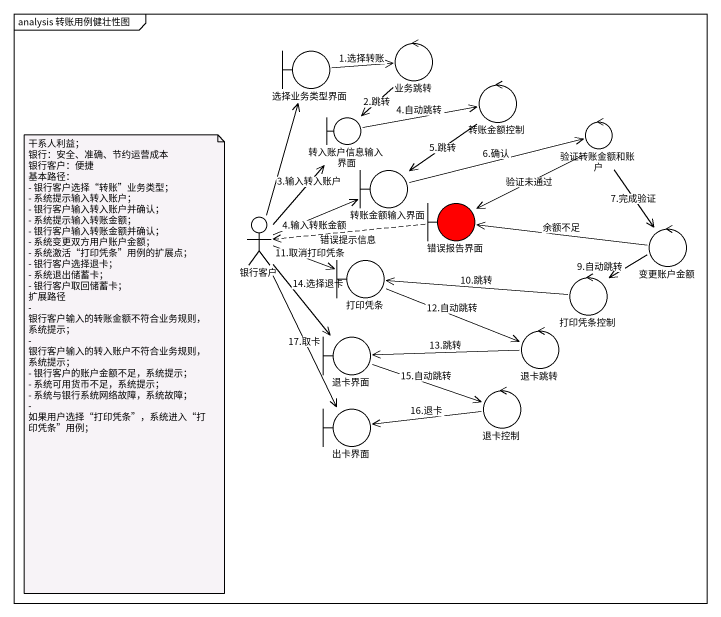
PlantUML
@startuml
mainframe analysis 转账用例健壮性图
boundary 选择业务类型界面
control 业务跳转
control 转账金额控制
boundary 转入账户信息输入界面
control 验证转账金额和账户
boundary 转账金额输入界面
actor 银行客户
boundary 错误报告界面 #FF0000
boundary 打印凭条
control 变更账户金额
control 打印凭条控制
boundary 退卡界面
control 退卡跳转
boundary 出卡界面
control 退卡控制
选择业务类型界面 -right-> 业务跳转 : 1.选择转账
业务跳转 --> 转入账户信息输入界面 : 2.跳转
转账金额控制 --> 转账金额输入界面 : 5.跳转
转入账户信息输入界面 -right-> 转账金额控制 : 4.自动跳转
验证转账金额和账户 -left-> 错误报告界面 : 验证未通过
验证转账金额和账户 --> 变更账户金额 : 7.完成验证
转账金额输入界面 -right-> 验证转账金额和账户 : 6.确认
银行客户 -up-> 选择业务类型界面
银行客户 -up-> 转入账户信息输入界面 : 3.输入转入账户
银行客户 -right-> 转账金额输入界面 : 4.输入转账金额
银行客户 -right-> 打印凭条 : 11.取消打印凭条
银行客户 --> 退卡界面 : 14.选择退卡
银行客户 --> 出卡界面 : 17.取卡
错误报告界面 .left.> 银行客户 : 错误提示信息
打印凭条 -right-> 退卡跳转 : 12.自动跳转
变更账户金额 -left-> 错误报告界面 : 余额不足
变更账户金额 --> 打印凭条控制 : 9.自动跳转
打印凭条控制 -left-> 打印凭条 : 10.跳转
退卡界面 -right-> 退卡控制 : 15.自动跳转
退卡跳转 -left-> 退卡界面 : 13.跳转
退卡控制 -left-> 出卡界面 : 16.退卡
note as N1
  干系人利益；
  银行：安全、准确、节约运营成本
  银行客户：便捷
  基本路径：
  - 银行客户选择“转账”业务类型；
  - 系统提示输入转入账户；
  - 银行客户输入转入账户并确认；
  - 系统提示输入转账金额；
  - 银行客户输入转账金额并确认；
  - 系统变更双方用户账户金额；
  - 系统激活“打印凭条”用例的扩展点；
  - 银行客户选择退卡；
  - 系统退出储蓄卡；
  - 银行客户取回储蓄卡；
  扩展路径
  - 银行客户输入的转账金额不符合业务规则，系统提示；
  - 银行客户输入的转入账户不符合业务规则，系统提示；
  - 银行客户的账户金额不足，系统提示；
  - 系统可用货币不足，系统提示；
  - 系统与银行系统网络故障，系统故障；
  - 如果用户选择“打印凭条”，系统进入“打印凭条”用例；
end note
@enduml
